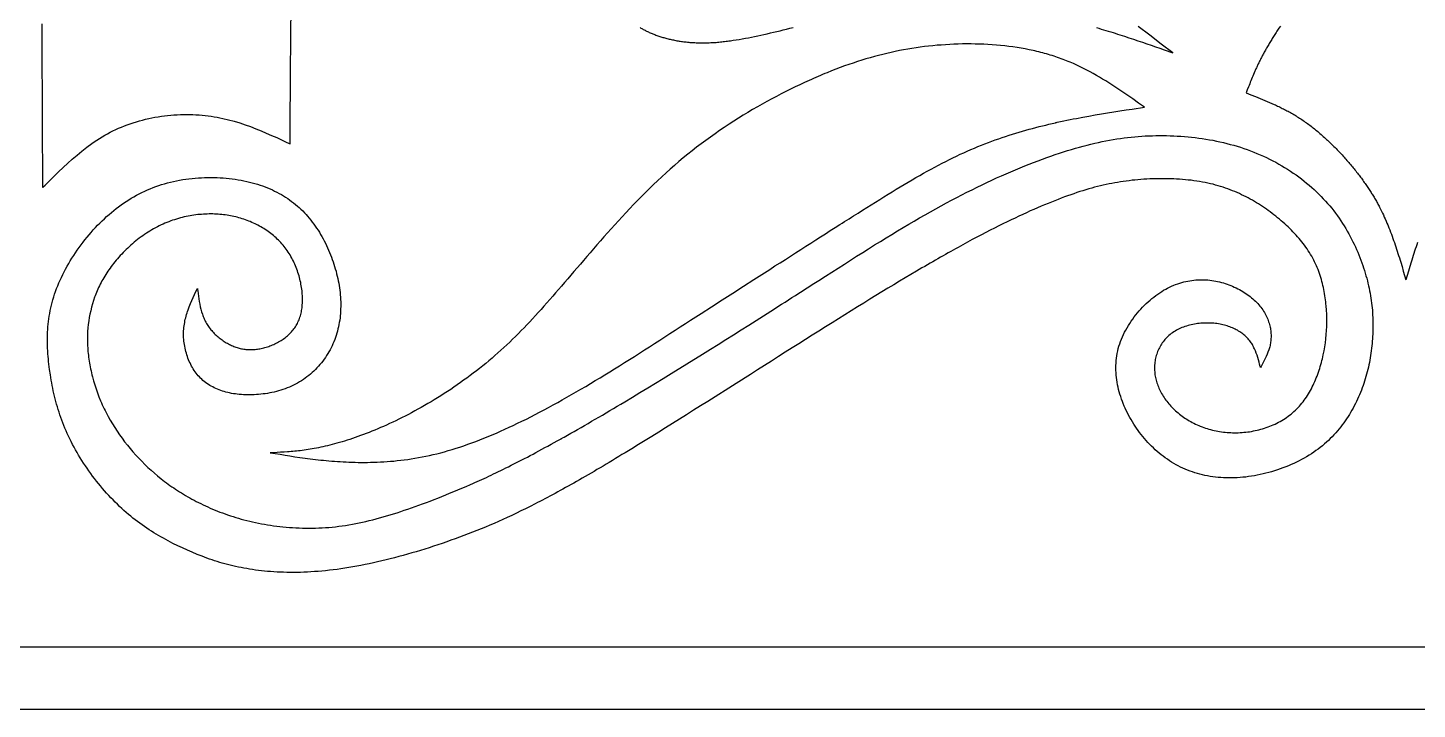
# Model space of a CAD drawing. Extents: x 0 to 279, y 0 to 212.
# Drawn here: x 25.21 to 47.06, y 107.88 to 118.59 of the extents above; entities that cross this region are included whole.
import ezdxf

# ---------------------------------------------------------------- set-up
doc = ezdxf.new("R2010")
doc.units = 0
doc.layers.add('LAYER_1', color=18, linetype='CONTINUOUS')

msp = doc.modelspace()

# ---------------------------------------------------------------- linework, layer by layer
at = {"layer": 'LAYER_1'}
for points in [[(25.435, 118.656), (25.436, 118.367), (25.437, 118.076), (25.439, 117.492), (25.441, 116.907), (25.444, 116.32), (25.444, 116.174), (25.445, 116.1), (25.445, 116.082), (25.445, 116.08), (25.445, 116.079), (25.445, 116.079), (25.446, 116.079), (25.447, 116.081), (25.451, 116.085), (25.486, 116.12), (25.627, 116.259), (25.697, 116.328), (25.769, 116.396), (25.841, 116.463), (25.914, 116.528), (25.988, 116.592), (26.064, 116.654), (26.141, 116.713), (26.219, 116.771), (26.259, 116.798), (26.299, 116.825), (26.34, 116.852), (26.381, 116.877), (26.423, 116.902), (26.466, 116.926), (26.509, 116.949), (26.552, 116.971), (26.596, 116.992), (26.641, 117.013), (26.687, 117.032), (26.733, 117.05), (26.779, 117.068), (26.826, 117.085), (26.873, 117.1), (26.921, 117.115), (26.969, 117.129), (27.018, 117.142), (27.066, 117.154), (27.115, 117.165), (27.165, 117.175), (27.214, 117.185), (27.264, 117.193), (27.314, 117.201), (27.364, 117.207), (27.413, 117.213), (27.463, 117.218), (27.513, 117.222), (27.563, 117.225), (27.613, 117.227), (27.663, 117.228), (27.712, 117.229), (27.761, 117.228), (27.81, 117.227), (27.859, 117.225), (27.908, 117.222), (27.956, 117.218), (28.004, 117.213), (28.051, 117.208), (28.098, 117.201), (28.144, 117.194), (28.19, 117.186), (28.236, 117.177), (28.281, 117.168), (28.371, 117.146), (28.459, 117.123), (28.546, 117.096), (28.632, 117.068), (28.716, 117.038), (28.8, 117.006), (28.883, 116.972), (28.965, 116.937), (29.047, 116.901), (29.128, 116.865), (29.29, 116.79), (29.331, 116.771), (29.336, 116.769), (29.337, 116.768), (29.338, 116.768), (29.338, 116.768), (29.338, 116.769), (29.338, 116.772), (29.338, 116.795), (29.339, 116.886), (29.34, 117.067), (29.345, 117.794), (29.351, 118.519), (29.354, 118.88)], [(34.843, 118.597), (34.855, 118.589), (34.868, 118.582), (34.88, 118.575), (34.893, 118.568), (34.906, 118.561), (34.92, 118.554), (34.933, 118.547), (34.946, 118.54), (34.96, 118.534), (34.974, 118.527), (34.988, 118.521), (35.002, 118.514), (35.016, 118.508), (35.031, 118.502), (35.045, 118.496), (35.06, 118.49), (35.075, 118.485), (35.09, 118.479), (35.105, 118.473), (35.121, 118.468), (35.136, 118.462), (35.152, 118.457), (35.167, 118.452), (35.183, 118.447), (35.199, 118.442), (35.216, 118.438), (35.232, 118.433), (35.248, 118.428), (35.265, 118.424), (35.282, 118.42), (35.299, 118.416), (35.316, 118.412), (35.333, 118.408), (35.35, 118.404), (35.368, 118.401), (35.385, 118.397), (35.403, 118.394), (35.421, 118.39), (35.439, 118.387), (35.457, 118.384), (35.475, 118.382), (35.494, 118.379), (35.512, 118.377), (35.531, 118.374), (35.55, 118.372), (35.569, 118.37), (35.588, 118.368), (35.607, 118.366), (35.626, 118.364), (35.646, 118.363), (35.665, 118.362), (35.685, 118.36), (35.705, 118.359), (35.725, 118.358), (35.745, 118.358), (35.765, 118.357), (35.785, 118.357), (35.806, 118.356), (35.826, 118.356), (35.847, 118.356), (35.868, 118.357), (35.889, 118.357), (35.91, 118.358), (35.931, 118.358), (35.953, 118.359), (35.974, 118.36), (35.996, 118.361), (36.017, 118.363), (36.039, 118.364), (36.061, 118.366), (36.083, 118.368), (36.105, 118.37), (36.127, 118.372), (36.15, 118.375), (36.172, 118.377), (36.195, 118.38), (36.218, 118.383), (36.24, 118.386), (36.263, 118.389), (36.309, 118.396), (36.356, 118.403), (36.403, 118.411), (36.45, 118.419), (36.498, 118.428), (36.546, 118.437), (36.594, 118.447), (36.643, 118.457), (36.692, 118.467), (36.741, 118.478), (36.791, 118.489), (36.841, 118.5), (36.891, 118.511), (36.942, 118.523), (36.992, 118.535), (37.043, 118.547), (37.094, 118.56), (37.146, 118.572), (37.197, 118.585), (37.249, 118.597)], [(42.019, 118.596), (42.057, 118.585), (42.095, 118.573), (42.132, 118.562), (42.169, 118.551), (42.206, 118.54), (42.243, 118.529), (42.28, 118.517), (42.316, 118.506), (42.352, 118.494), (42.388, 118.483), (42.46, 118.46), (42.531, 118.436), (42.602, 118.413), (42.672, 118.389), (42.741, 118.366), (42.81, 118.342), (42.879, 118.318), (42.948, 118.294), (43.016, 118.27), (43.084, 118.246), (43.22, 118.198), (43.039, 118.337), (42.857, 118.476), (42.675, 118.614)], [(44.912, 118.619), (44.89, 118.586), (44.879, 118.57), (44.868, 118.554), (44.858, 118.538), (44.847, 118.521), (44.836, 118.505), (44.826, 118.489), (44.816, 118.473), (44.805, 118.457), (44.795, 118.441), (44.785, 118.425), (44.775, 118.409), (44.766, 118.393), (44.756, 118.378), (44.747, 118.362), (44.737, 118.346), (44.728, 118.331), (44.719, 118.315), (44.71, 118.3), (44.701, 118.285), (44.693, 118.269), (44.684, 118.254), (44.676, 118.239), (44.667, 118.224), (44.659, 118.21), (44.651, 118.195), (44.643, 118.18), (44.636, 118.166), (44.628, 118.152), (44.621, 118.137), (44.613, 118.123), (44.606, 118.109), (44.599, 118.095), (44.592, 118.082), (44.585, 118.068), (44.579, 118.054), (44.572, 118.041), (44.565, 118.027), (44.559, 118.014), (44.553, 118), (44.547, 117.987), (44.54, 117.974), (44.534, 117.961), (44.528, 117.948), (44.523, 117.935), (44.517, 117.922), (44.511, 117.909), (44.5, 117.884), (44.489, 117.859), (44.479, 117.834), (44.468, 117.809), (44.458, 117.784), (44.448, 117.76), (44.439, 117.736), (44.429, 117.712), (44.42, 117.687), (44.41, 117.664), (44.392, 117.616), (44.374, 117.568), (44.447, 117.54), (44.521, 117.511), (44.558, 117.496), (44.594, 117.482), (44.631, 117.467), (44.668, 117.451), (44.705, 117.436), (44.741, 117.42), (44.778, 117.404), (44.815, 117.387), (44.833, 117.379), (44.851, 117.371), (44.869, 117.362), (44.888, 117.353), (44.906, 117.344), (44.924, 117.335), (44.942, 117.326), (44.961, 117.317), (44.979, 117.308), (44.997, 117.298), (45.015, 117.289), (45.033, 117.279), (45.052, 117.269), (45.07, 117.259), (45.088, 117.248), (45.106, 117.238), (45.124, 117.227), (45.142, 117.217), (45.16, 117.206), (45.178, 117.195), (45.196, 117.183), (45.214, 117.172), (45.232, 117.16), (45.25, 117.148), (45.268, 117.136), (45.286, 117.124), (45.304, 117.111), (45.322, 117.098), (45.34, 117.086), (45.358, 117.072), (45.376, 117.059), (45.394, 117.045), (45.411, 117.032), (45.429, 117.018), (45.447, 117.004), (45.464, 116.989), (45.482, 116.975), (45.5, 116.96), (45.517, 116.946), (45.534, 116.931), (45.552, 116.916), (45.569, 116.9), (45.586, 116.885), (45.604, 116.87), (45.621, 116.854), (45.638, 116.838), (45.655, 116.823), (45.672, 116.807), (45.688, 116.791), (45.705, 116.774), (45.722, 116.758), (45.738, 116.742), (45.755, 116.726), (45.771, 116.709), (45.787, 116.693), (45.803, 116.676), (45.819, 116.659), (45.835, 116.643), (45.851, 116.626), (45.866, 116.609), (45.882, 116.593), (45.897, 116.576), (45.913, 116.559), (45.928, 116.542), (45.943, 116.525), (45.958, 116.508), (45.972, 116.491), (45.987, 116.475), (46.001, 116.458), (46.015, 116.441), (46.03, 116.424), (46.044, 116.407), (46.057, 116.391), (46.071, 116.374), (46.084, 116.357), (46.098, 116.341), (46.111, 116.324), (46.124, 116.308), (46.136, 116.291), (46.149, 116.275), (46.161, 116.259), (46.174, 116.242), (46.186, 116.226), (46.198, 116.21), (46.209, 116.194), (46.221, 116.178), (46.232, 116.162), (46.243, 116.146), (46.255, 116.13), (46.265, 116.114), (46.276, 116.099), (46.287, 116.083), (46.297, 116.067), (46.308, 116.052), (46.318, 116.036), (46.328, 116.02), (46.338, 116.005), (46.347, 115.989), (46.357, 115.974), (46.366, 115.958), (46.376, 115.943), (46.385, 115.927), (46.394, 115.912), (46.403, 115.896), (46.412, 115.881), (46.421, 115.865), (46.429, 115.85), (46.438, 115.835), (46.446, 115.819), (46.454, 115.804), (46.463, 115.788), (46.471, 115.773), (46.487, 115.742), (46.502, 115.711), (46.517, 115.68), (46.532, 115.649), (46.546, 115.617), (46.56, 115.586), (46.574, 115.554), (46.588, 115.522), (46.595, 115.506), (46.598, 115.498), (46.598, 115.497), (46.598, 115.497), (46.599, 115.497), (46.599, 115.496), (46.6, 115.494), (46.606, 115.478), (46.619, 115.445), (46.632, 115.413), (46.645, 115.38), (46.657, 115.347), (46.669, 115.314), (46.681, 115.281), (46.693, 115.247), (46.705, 115.214), (46.716, 115.18), (46.728, 115.146), (46.739, 115.112), (46.75, 115.078), (46.761, 115.044), (46.772, 115.01), (46.783, 114.975), (46.793, 114.941), (46.804, 114.906), (46.825, 114.837), (46.845, 114.768), (46.887, 114.628)], [(47.068, 115.214), (47.057, 115.18), (47.046, 115.146), (47.034, 115.112), (47.023, 115.078), (47.012, 115.044), (47.001, 115.01), (46.991, 114.975), (46.98, 114.941), (46.969, 114.906), (46.948, 114.837), (46.928, 114.768), (46.887, 114.628)], [(47.575, 108.85), (46.841, 108.85), (46.109, 108.85), (45.38, 108.85), (44.654, 108.85), (43.931, 108.85), (43.212, 108.85), (42.495, 108.85), (41.782, 108.85), (41.072, 108.85), (40.365, 108.85), (39.663, 108.85), (38.963, 108.85), (38.268, 108.85), (37.577, 108.85), (36.889, 108.85), (36.206, 108.85), (35.526, 108.85), (34.851, 108.85), (34.181, 108.85), (33.514, 108.85), (32.852, 108.85), (32.195, 108.85), (31.543, 108.85), (30.895, 108.85), (30.253, 108.85), (29.615, 108.85), (28.982, 108.85), (28.355, 108.85), (27.733, 108.85), (27.116, 108.85), (26.504, 108.85), (25.899, 108.85), (25.299, 108.85), (24.704, 108.85)], [(24.704, 107.877), (25.299, 107.877), (25.899, 107.877), (26.504, 107.877), (27.116, 107.877), (27.733, 107.877), (28.355, 107.877), (28.982, 107.877), (29.615, 107.877), (30.253, 107.877), (30.895, 107.877), (31.543, 107.877), (32.195, 107.877), (32.852, 107.877), (33.514, 107.877), (34.181, 107.877), (34.851, 107.877), (35.526, 107.877), (36.206, 107.877), (36.889, 107.877), (37.577, 107.877), (38.268, 107.877), (38.963, 107.877), (39.663, 107.877), (40.365, 107.877), (41.072, 107.877), (41.782, 107.877), (42.495, 107.877), (43.212, 107.877), (43.931, 107.877), (44.654, 107.877), (45.38, 107.877), (46.109, 107.877), (46.841, 107.877), (47.575, 107.877)]]:
    msp.add_lwpolyline(points, dxfattribs=at)
for points in [[(42.775, 117.344), (42.683, 117.41), (42.59, 117.475), (42.498, 117.54), (42.451, 117.572), (42.404, 117.603), (42.357, 117.635), (42.31, 117.666), (42.262, 117.697), (42.214, 117.728), (42.166, 117.758), (42.117, 117.787), (42.068, 117.817), (42.019, 117.845), (41.969, 117.873), (41.918, 117.901), (41.867, 117.928), (41.816, 117.954), (41.764, 117.98), (41.711, 118.005), (41.658, 118.029), (41.604, 118.052), (41.576, 118.063), (41.549, 118.074), (41.521, 118.085), (41.494, 118.096), (41.466, 118.106), (41.437, 118.117), (41.409, 118.127), (41.38, 118.137), (41.352, 118.146), (41.323, 118.155), (41.293, 118.164), (41.264, 118.173), (41.234, 118.182), (41.205, 118.19), (41.175, 118.198), (41.145, 118.206), (41.114, 118.214), (41.084, 118.221), (41.053, 118.228), (41.022, 118.235), (40.991, 118.242), (40.96, 118.248), (40.898, 118.26), (40.834, 118.272), (40.771, 118.282), (40.706, 118.292), (40.642, 118.3), (40.577, 118.308), (40.511, 118.315), (40.446, 118.321), (40.38, 118.326), (40.313, 118.33), (40.247, 118.333), (40.18, 118.336), (40.114, 118.337), (40.047, 118.338), (39.98, 118.338), (39.913, 118.338), (39.846, 118.336), (39.779, 118.334), (39.712, 118.331), (39.645, 118.327), (39.579, 118.322), (39.512, 118.317), (39.446, 118.311), (39.38, 118.304), (39.314, 118.296), (39.249, 118.288), (39.183, 118.278), (39.118, 118.268), (39.052, 118.257), (38.987, 118.246), (38.922, 118.233), (38.856, 118.22), (38.791, 118.206), (38.725, 118.191), (38.66, 118.175), (38.594, 118.158), (38.528, 118.14), (38.462, 118.122), (38.395, 118.102), (38.329, 118.082), (38.262, 118.061), (38.194, 118.039), (38.127, 118.016), (38.059, 117.992), (37.991, 117.967), (37.922, 117.941), (37.853, 117.914), (37.783, 117.886), (37.748, 117.872), (37.713, 117.857), (37.678, 117.842), (37.643, 117.827), (37.607, 117.812), (37.571, 117.797), (37.536, 117.781), (37.5, 117.765), (37.427, 117.732), (37.355, 117.698), (37.282, 117.663), (37.208, 117.628), (37.135, 117.591), (37.06, 117.553), (36.986, 117.514), (36.912, 117.475), (36.837, 117.434), (36.763, 117.393), (36.688, 117.35), (36.613, 117.307), (36.539, 117.262), (36.464, 117.217), (36.39, 117.171), (36.315, 117.124), (36.241, 117.076), (36.167, 117.027), (36.094, 116.977), (36.021, 116.926), (35.948, 116.874), (35.876, 116.822), (35.804, 116.768), (35.732, 116.714), (35.662, 116.659), (35.592, 116.603), (35.522, 116.546), (35.453, 116.488), (35.385, 116.429), (35.318, 116.37), (35.251, 116.31), (35.185, 116.249), (35.119, 116.188), (35.055, 116.126), (34.991, 116.064), (34.927, 116.002), (34.865, 115.939), (34.803, 115.876), (34.741, 115.812), (34.681, 115.749), (34.621, 115.685), (34.561, 115.621), (34.503, 115.558), (34.445, 115.494), (34.388, 115.431), (34.331, 115.367), (34.275, 115.304), (34.22, 115.242), (34.165, 115.179), (34.112, 115.117), (34.058, 115.056), (34.006, 114.995), (33.954, 114.935), (33.903, 114.875), (33.852, 114.816), (33.802, 114.758), (33.753, 114.7), (33.704, 114.643), (33.656, 114.588), (33.609, 114.532), (33.561, 114.478), (33.515, 114.424), (33.468, 114.371), (33.422, 114.318), (33.377, 114.267), (33.331, 114.216), (33.286, 114.165), (33.241, 114.115), (33.196, 114.066), (33.152, 114.018), (33.107, 113.97), (33.062, 113.922), (33.018, 113.876), (32.973, 113.83), (32.928, 113.784), (32.883, 113.739), (32.838, 113.694), (32.793, 113.65), (32.747, 113.607), (32.701, 113.564), (32.655, 113.521), (32.608, 113.479), (32.561, 113.438), (32.514, 113.397), (32.466, 113.356), (32.417, 113.316), (32.369, 113.276), (32.319, 113.237), (32.27, 113.199), (32.22, 113.16), (32.17, 113.123), (32.119, 113.085), (32.068, 113.049), (32.018, 113.013), (31.966, 112.977), (31.915, 112.942), (31.864, 112.907), (31.812, 112.873), (31.761, 112.84), (31.709, 112.807), (31.658, 112.775), (31.606, 112.744), (31.555, 112.713), (31.503, 112.682), (31.452, 112.652), (31.401, 112.623), (31.35, 112.595), (31.299, 112.567), (31.249, 112.54), (31.199, 112.513), (31.149, 112.487), (31.099, 112.462), (31.05, 112.438), (31.001, 112.414), (30.953, 112.391), (30.904, 112.368), (30.857, 112.346), (30.81, 112.325), (30.763, 112.305), (30.716, 112.285), (30.67, 112.266), (30.625, 112.247), (30.58, 112.229), (30.535, 112.212), (30.491, 112.195), (30.447, 112.179), (30.404, 112.163), (30.361, 112.148), (30.319, 112.134), (30.277, 112.12), (30.236, 112.106), (30.195, 112.094), (30.155, 112.082), (30.115, 112.07), (30.076, 112.059), (30.038, 112.048), (30, 112.038), (29.963, 112.029), (29.926, 112.02), (29.89, 112.011), (29.855, 112.003), (29.82, 111.996), (29.785, 111.988), (29.752, 111.982), (29.718, 111.976), (29.686, 111.97), (29.654, 111.964), (29.622, 111.959), (29.591, 111.955), (29.56, 111.95), (29.529, 111.946), (29.499, 111.942), (29.47, 111.939), (29.44, 111.936), (29.411, 111.933), (29.382, 111.93), (29.354, 111.928), (29.326, 111.926), (29.298, 111.924), (29.243, 111.92), (29.188, 111.917), (29.134, 111.915), (29.027, 111.91), (29.181, 111.885), (29.259, 111.872), (29.337, 111.86), (29.415, 111.848), (29.494, 111.836), (29.574, 111.825), (29.615, 111.82), (29.656, 111.814), (29.697, 111.809), (29.738, 111.805), (29.78, 111.8), (29.822, 111.795), (29.864, 111.791), (29.907, 111.787), (29.95, 111.783), (29.994, 111.78), (30.038, 111.776), (30.082, 111.773), (30.127, 111.77), (30.173, 111.768), (30.219, 111.765), (30.265, 111.763), (30.312, 111.762), (30.36, 111.76), (30.408, 111.759), (30.456, 111.759), (30.505, 111.759), (30.555, 111.759), (30.605, 111.76), (30.656, 111.761), (30.707, 111.763), (30.758, 111.765), (30.811, 111.768), (30.863, 111.772), (30.916, 111.776), (30.97, 111.78), (31.024, 111.786), (31.078, 111.792), (31.133, 111.799), (31.188, 111.806), (31.244, 111.814), (31.3, 111.823), (31.357, 111.833), (31.414, 111.844), (31.472, 111.855), (31.53, 111.868), (31.588, 111.881), (31.647, 111.895), (31.707, 111.91), (31.766, 111.926), (31.827, 111.943), (31.887, 111.961), (31.948, 111.98), (32.01, 112), (32.072, 112.021), (32.134, 112.043), (32.197, 112.065), (32.26, 112.089), (32.324, 112.113), (32.388, 112.139), (32.453, 112.165), (32.518, 112.192), (32.583, 112.22), (32.649, 112.249), (32.715, 112.279), (32.782, 112.31), (32.849, 112.341), (32.917, 112.373), (32.985, 112.406), (33.054, 112.44), (33.123, 112.475), (33.192, 112.511), (33.262, 112.547), (33.333, 112.585), (33.403, 112.623), (33.475, 112.661), (33.547, 112.701), (33.619, 112.741), (33.692, 112.783), (33.765, 112.825), (33.838, 112.867), (33.912, 112.91), (33.987, 112.954), (34.062, 112.999), (34.137, 113.044), (34.213, 113.09), (34.289, 113.137), (34.365, 113.184), (34.442, 113.231), (34.52, 113.279), (34.597, 113.328), (34.675, 113.377), (34.754, 113.426), (34.832, 113.476), (34.912, 113.527), (34.991, 113.577), (35.071, 113.628), (35.151, 113.68), (35.231, 113.731), (35.312, 113.783), (35.393, 113.836), (35.474, 113.888), (35.556, 113.941), (35.638, 113.994), (35.72, 114.047), (35.802, 114.1), (35.968, 114.207), (36.134, 114.314), (36.301, 114.421), (36.467, 114.528), (36.634, 114.635), (36.799, 114.741), (36.881, 114.794), (36.964, 114.847), (37.045, 114.899), (37.127, 114.951), (37.208, 115.003), (37.288, 115.055), (37.368, 115.106), (37.447, 115.156), (37.526, 115.207), (37.604, 115.256), (37.682, 115.306), (37.758, 115.355), (37.834, 115.403), (37.91, 115.451), (37.984, 115.498), (38.021, 115.521), (38.057, 115.545), (38.094, 115.568), (38.13, 115.59), (38.166, 115.613), (38.201, 115.636), (38.237, 115.658), (38.272, 115.68), (38.342, 115.725), (38.41, 115.768), (38.479, 115.811), (38.546, 115.853), (38.612, 115.894), (38.678, 115.935), (38.743, 115.975), (38.807, 116.014), (38.871, 116.053), (38.934, 116.091), (38.996, 116.128), (39.058, 116.165), (39.119, 116.201), (39.18, 116.236), (39.24, 116.271), (39.3, 116.304), (39.359, 116.338), (39.418, 116.37), (39.477, 116.402), (39.535, 116.433), (39.592, 116.463), (39.65, 116.492), (39.707, 116.521), (39.763, 116.549), (39.82, 116.576), (39.876, 116.603), (39.933, 116.628), (39.988, 116.653), (40.044, 116.678), (40.1, 116.701), (40.155, 116.724), (40.21, 116.747), (40.265, 116.768), (40.32, 116.789), (40.375, 116.809), (40.429, 116.829), (40.483, 116.848), (40.537, 116.867), (40.591, 116.885), (40.645, 116.902), (40.698, 116.919), (40.751, 116.936), (40.804, 116.952), (40.857, 116.967), (40.91, 116.982), (40.962, 116.997), (41.014, 117.011), (41.066, 117.025), (41.118, 117.038), (41.17, 117.051), (41.221, 117.064), (41.273, 117.076), (41.324, 117.088), (41.375, 117.099), (41.378, 117.1), (41.379, 117.101), (41.38, 117.101), (41.381, 117.101), (41.384, 117.101), (41.39, 117.103), (41.403, 117.106), (41.453, 117.117), (41.504, 117.128), (41.554, 117.138), (41.604, 117.149), (41.654, 117.159), (41.704, 117.168), (41.803, 117.187), (41.902, 117.205), (42, 117.223), (42.098, 117.239), (42.195, 117.255), (42.292, 117.271), (42.389, 117.286), (42.486, 117.301), (42.582, 117.315)], [(36.784, 114.064), (36.841, 114.101), (36.898, 114.137), (36.955, 114.173), (37.011, 114.209), (37.066, 114.245), (37.122, 114.28), (37.176, 114.315), (37.231, 114.35), (37.285, 114.385), (37.339, 114.419), (37.392, 114.453), (37.445, 114.487), (37.498, 114.521), (37.55, 114.555), (37.654, 114.621), (37.756, 114.687), (37.857, 114.751), (37.956, 114.815), (38.055, 114.878), (38.152, 114.939), (38.248, 115), (38.343, 115.06), (38.437, 115.119), (38.53, 115.177), (38.621, 115.234), (38.712, 115.29), (38.802, 115.344), (38.891, 115.398), (38.979, 115.451), (39.067, 115.503), (39.153, 115.554), (39.239, 115.604), (39.324, 115.653), (39.409, 115.701), (39.493, 115.748), (39.576, 115.794), (39.659, 115.838), (39.741, 115.882), (39.822, 115.925), (39.903, 115.967), (39.983, 116.007), (40.063, 116.047), (40.142, 116.086), (40.22, 116.124), (40.297, 116.16), (40.374, 116.196), (40.45, 116.231), (40.525, 116.265), (40.6, 116.298), (40.673, 116.33), (40.747, 116.361), (40.819, 116.391), (40.891, 116.42), (40.961, 116.448), (41.032, 116.475), (41.101, 116.502), (41.169, 116.527), (41.237, 116.552), (41.304, 116.575), (41.37, 116.598), (41.436, 116.62), (41.5, 116.641), (41.564, 116.661), (41.627, 116.68), (41.69, 116.698), (41.751, 116.716), (41.812, 116.732), (41.873, 116.748), (41.933, 116.763), (41.992, 116.777), (42.051, 116.79), (42.11, 116.803), (42.168, 116.814), (42.225, 116.825), (42.283, 116.835), (42.34, 116.844), (42.396, 116.853), (42.453, 116.861), (42.509, 116.868), (42.565, 116.874), (42.621, 116.879), (42.677, 116.884), (42.732, 116.888), (42.788, 116.892), (42.844, 116.894), (42.899, 116.896), (42.955, 116.897), (43.011, 116.898), (43.067, 116.898), (43.123, 116.897), (43.179, 116.896), (43.235, 116.894), (43.291, 116.891), (43.347, 116.887), (43.404, 116.883), (43.46, 116.878), (43.516, 116.872), (43.572, 116.866), (43.628, 116.859), (43.684, 116.851), (43.74, 116.842), (43.795, 116.833), (43.851, 116.823), (43.906, 116.812), (43.961, 116.8), (44.015, 116.788), (44.07, 116.774), (44.124, 116.76), (44.178, 116.745), (44.231, 116.73), (44.284, 116.713), (44.337, 116.696), (44.389, 116.678), (44.441, 116.659), (44.493, 116.639), (44.544, 116.618), (44.594, 116.596), (44.644, 116.574), (44.694, 116.551), (44.743, 116.527), (44.791, 116.502), (44.839, 116.477), (44.887, 116.45), (44.933, 116.423), (44.979, 116.396), (45.025, 116.367), (45.07, 116.338), (45.114, 116.308), (45.158, 116.278), (45.2, 116.247), (45.243, 116.215), (45.284, 116.183), (45.325, 116.15), (45.365, 116.117), (45.404, 116.083), (45.442, 116.048), (45.48, 116.013), (45.516, 115.978), (45.552, 115.942), (45.587, 115.905), (45.622, 115.868), (45.655, 115.83), (45.687, 115.792), (45.719, 115.754), (45.75, 115.715), (45.779, 115.676), (45.808, 115.637), (45.836, 115.597), (45.864, 115.557), (45.89, 115.517), (45.916, 115.476), (45.94, 115.435), (45.964, 115.394), (45.988, 115.353), (46.01, 115.312), (46.032, 115.271), (46.053, 115.229), (46.073, 115.188), (46.092, 115.146), (46.111, 115.105), (46.129, 115.063), (46.146, 115.022), (46.162, 114.98), (46.178, 114.939), (46.193, 114.898), (46.207, 114.857), (46.221, 114.816), (46.234, 114.775), (46.246, 114.735), (46.258, 114.694), (46.269, 114.654), (46.28, 114.614), (46.289, 114.575), (46.299, 114.535), (46.307, 114.496), (46.315, 114.457), (46.322, 114.418), (46.329, 114.38), (46.335, 114.341), (46.341, 114.303), (46.346, 114.264), (46.351, 114.226), (46.355, 114.188), (46.358, 114.15), (46.361, 114.112), (46.363, 114.075), (46.365, 114.037), (46.366, 114), (46.367, 113.962), (46.368, 113.925), (46.368, 113.887), (46.367, 113.85), (46.366, 113.813), (46.364, 113.775), (46.363, 113.738), (46.36, 113.701), (46.357, 113.664), (46.354, 113.627), (46.35, 113.589), (46.346, 113.552), (46.342, 113.515), (46.336, 113.478), (46.331, 113.441), (46.325, 113.404), (46.318, 113.367), (46.311, 113.33), (46.304, 113.293), (46.296, 113.256), (46.287, 113.219), (46.278, 113.183), (46.268, 113.146), (46.258, 113.11), (46.247, 113.073), (46.236, 113.037), (46.224, 113.001), (46.212, 112.965), (46.199, 112.929), (46.185, 112.893), (46.171, 112.858), (46.157, 112.822), (46.141, 112.787), (46.125, 112.752), (46.109, 112.717), (46.092, 112.682), (46.074, 112.647), (46.056, 112.613), (46.037, 112.579), (46.017, 112.545), (45.997, 112.511), (45.976, 112.478), (45.954, 112.444), (45.931, 112.412), (45.908, 112.379), (45.884, 112.347), (45.86, 112.315), (45.835, 112.284), (45.809, 112.253), (45.782, 112.222), (45.754, 112.192), (45.726, 112.162), (45.697, 112.133), (45.667, 112.104), (45.637, 112.076), (45.605, 112.048), (45.573, 112.021), (45.54, 111.995), (45.506, 111.968), (45.471, 111.943), (45.436, 111.918), (45.399, 111.894), (45.362, 111.87), (45.324, 111.847), (45.285, 111.825), (45.245, 111.803), (45.205, 111.782), (45.164, 111.762), (45.123, 111.742), (45.081, 111.723), (45.038, 111.705), (44.995, 111.688), (44.952, 111.671), (44.908, 111.655), (44.864, 111.64), (44.819, 111.626), (44.774, 111.612), (44.73, 111.6), (44.684, 111.588), (44.639, 111.577), (44.594, 111.566), (44.549, 111.557), (44.503, 111.549), (44.458, 111.541), (44.413, 111.534), (44.368, 111.528), (44.323, 111.524), (44.278, 111.52), (44.234, 111.517), (44.19, 111.515), (44.146, 111.514), (44.103, 111.513), (44.059, 111.514), (44.017, 111.516), (43.974, 111.519), (43.932, 111.522), (43.89, 111.527), (43.848, 111.532), (43.807, 111.539), (43.766, 111.546), (43.726, 111.554), (43.686, 111.563), (43.646, 111.573), (43.607, 111.584), (43.568, 111.596), (43.529, 111.608), (43.491, 111.622), (43.453, 111.637), (43.416, 111.652), (43.379, 111.668), (43.343, 111.685), (43.307, 111.703), (43.272, 111.722), (43.237, 111.742), (43.202, 111.763), (43.168, 111.784), (43.135, 111.807), (43.102, 111.83), (43.069, 111.854), (43.037, 111.879), (43.006, 111.904), (42.975, 111.93), (42.945, 111.957), (42.915, 111.985), (42.886, 112.013), (42.857, 112.042), (42.829, 112.072), (42.802, 112.102), (42.775, 112.133), (42.749, 112.164), (42.724, 112.196), (42.699, 112.228), (42.675, 112.261), (42.651, 112.294), (42.629, 112.328), (42.606, 112.362), (42.585, 112.396), (42.565, 112.431), (42.545, 112.466), (42.525, 112.501), (42.507, 112.537), (42.489, 112.573), (42.473, 112.609), (42.457, 112.645), (42.441, 112.682), (42.427, 112.718), (42.414, 112.755), (42.401, 112.793), (42.389, 112.83), (42.378, 112.867), (42.368, 112.905), (42.359, 112.942), (42.351, 112.98), (42.344, 113.018), (42.339, 113.056), (42.334, 113.093), (42.33, 113.131), (42.327, 113.169), (42.325, 113.207), (42.325, 113.245), (42.325, 113.283), (42.327, 113.321), (42.33, 113.359), (42.334, 113.397), (42.339, 113.435), (42.346, 113.472), (42.354, 113.51), (42.363, 113.547), (42.373, 113.585), (42.385, 113.622), (42.398, 113.659), (42.412, 113.696), (42.428, 113.732), (42.444, 113.769), (42.462, 113.805), (42.481, 113.84), (42.501, 113.876), (42.522, 113.911), (42.543, 113.945), (42.566, 113.979), (42.59, 114.012), (42.614, 114.045), (42.639, 114.078), (42.665, 114.109), (42.691, 114.14), (42.718, 114.17), (42.746, 114.2), (42.774, 114.229), (42.803, 114.256), (42.832, 114.283), (42.862, 114.31), (42.892, 114.335), (42.922, 114.359), (42.952, 114.382), (42.983, 114.405), (43.014, 114.426), (43.045, 114.446), (43.076, 114.465), (43.108, 114.483), (43.139, 114.499), (43.17, 114.515), (43.202, 114.53), (43.234, 114.543), (43.265, 114.556), (43.297, 114.567), (43.329, 114.578), (43.361, 114.587), (43.392, 114.596), (43.424, 114.604), (43.456, 114.61), (43.488, 114.616), (43.52, 114.621), (43.551, 114.624), (43.583, 114.627), (43.615, 114.629), (43.646, 114.631), (43.677, 114.631), (43.709, 114.63), (43.74, 114.629), (43.771, 114.627), (43.802, 114.623), (43.833, 114.62), (43.864, 114.615), (43.895, 114.609), (43.925, 114.603), (43.955, 114.596), (43.985, 114.588), (44.015, 114.58), (44.045, 114.571), (44.074, 114.561), (44.103, 114.55), (44.131, 114.539), (44.159, 114.528), (44.187, 114.515), (44.214, 114.503), (44.241, 114.489), (44.268, 114.475), (44.294, 114.461), (44.319, 114.446), (44.344, 114.43), (44.368, 114.415), (44.392, 114.398), (44.415, 114.382), (44.437, 114.365), (44.459, 114.347), (44.48, 114.329), (44.501, 114.311), (44.52, 114.293), (44.539, 114.274), (44.557, 114.255), (44.574, 114.236), (44.591, 114.216), (44.606, 114.197), (44.621, 114.177), (44.635, 114.157), (44.648, 114.136), (44.661, 114.116), (44.673, 114.095), (44.684, 114.075), (44.694, 114.054), (44.703, 114.033), (44.712, 114.012), (44.72, 113.991), (44.727, 113.971), (44.734, 113.95), (44.74, 113.929), (44.746, 113.908), (44.75, 113.887), (44.754, 113.867), (44.758, 113.846), (44.76, 113.826), (44.763, 113.805), (44.764, 113.785), (44.765, 113.765), (44.765, 113.746), (44.765, 113.726), (44.764, 113.707), (44.763, 113.688), (44.761, 113.669), (44.759, 113.65), (44.756, 113.632), (44.753, 113.614), (44.749, 113.596), (44.744, 113.578), (44.74, 113.56), (44.729, 113.526), (44.717, 113.492), (44.704, 113.458), (44.69, 113.425), (44.674, 113.393), (44.658, 113.36), (44.642, 113.328), (44.608, 113.265), (44.599, 113.249), (44.599, 113.249), (44.599, 113.248), (44.599, 113.248), (44.598, 113.25), (44.598, 113.252), (44.597, 113.256), (44.594, 113.265), (44.585, 113.301), (44.576, 113.337), (44.566, 113.373), (44.556, 113.409), (44.545, 113.444), (44.532, 113.478), (44.519, 113.512), (44.505, 113.546), (44.497, 113.562), (44.488, 113.578), (44.48, 113.594), (44.471, 113.61), (44.461, 113.626), (44.451, 113.641), (44.441, 113.656), (44.43, 113.671), (44.418, 113.685), (44.406, 113.7), (44.393, 113.713), (44.38, 113.727), (44.366, 113.74), (44.352, 113.753), (44.337, 113.766), (44.321, 113.779), (44.305, 113.791), (44.289, 113.802), (44.272, 113.813), (44.254, 113.824), (44.236, 113.835), (44.218, 113.845), (44.199, 113.855), (44.179, 113.864), (44.16, 113.873), (44.139, 113.881), (44.119, 113.889), (44.098, 113.897), (44.076, 113.904), (44.054, 113.911), (44.032, 113.917), (44.009, 113.923), (43.986, 113.928), (43.963, 113.932), (43.939, 113.936), (43.915, 113.94), (43.891, 113.943), (43.866, 113.946), (43.842, 113.948), (43.816, 113.949), (43.791, 113.95), (43.766, 113.95), (43.74, 113.95), (43.714, 113.949), (43.689, 113.948), (43.663, 113.946), (43.637, 113.943), (43.611, 113.94), (43.586, 113.937), (43.56, 113.932), (43.535, 113.928), (43.51, 113.922), (43.485, 113.916), (43.46, 113.91), (43.435, 113.903), (43.411, 113.895), (43.388, 113.887), (43.364, 113.878), (43.341, 113.868), (43.319, 113.858), (43.297, 113.847), (43.276, 113.836), (43.255, 113.824), (43.235, 113.812), (43.215, 113.798), (43.196, 113.785), (43.178, 113.77), (43.16, 113.755), (43.144, 113.74), (43.127, 113.724), (43.112, 113.708), (43.096, 113.691), (43.082, 113.674), (43.068, 113.656), (43.055, 113.638), (43.043, 113.619), (43.031, 113.6), (43.02, 113.581), (43.01, 113.562), (43, 113.542), (42.991, 113.522), (42.982, 113.502), (42.974, 113.481), (42.967, 113.46), (42.961, 113.439), (42.955, 113.418), (42.95, 113.397), (42.945, 113.376), (42.941, 113.354), (42.938, 113.333), (42.936, 113.311), (42.934, 113.289), (42.933, 113.268), (42.932, 113.246), (42.932, 113.224), (42.933, 113.202), (42.935, 113.181), (42.937, 113.159), (42.94, 113.137), (42.943, 113.116), (42.947, 113.094), (42.952, 113.072), (42.957, 113.051), (42.963, 113.029), (42.97, 113.008), (42.977, 112.986), (42.985, 112.965), (42.993, 112.944), (43.002, 112.923), (43.012, 112.902), (43.022, 112.881), (43.033, 112.86), (43.044, 112.84), (43.056, 112.819), (43.069, 112.799), (43.082, 112.779), (43.095, 112.759), (43.11, 112.739), (43.125, 112.72), (43.14, 112.7), (43.156, 112.681), (43.173, 112.662), (43.19, 112.643), (43.207, 112.625), (43.225, 112.606), (43.244, 112.588), (43.263, 112.571), (43.283, 112.553), (43.303, 112.536), (43.323, 112.519), (43.344, 112.503), (43.366, 112.487), (43.387, 112.471), (43.41, 112.456), (43.432, 112.441), (43.456, 112.427), (43.479, 112.413), (43.503, 112.399), (43.527, 112.386), (43.552, 112.373), (43.577, 112.361), (43.602, 112.349), (43.627, 112.338), (43.653, 112.327), (43.68, 112.316), (43.706, 112.307), (43.733, 112.297), (43.76, 112.289), (43.788, 112.281), (43.815, 112.273), (43.843, 112.266), (43.871, 112.259), (43.9, 112.253), (43.928, 112.248), (43.957, 112.243), (43.986, 112.239), (44.015, 112.235), (44.044, 112.232), (44.073, 112.229), (44.102, 112.227), (44.132, 112.226), (44.161, 112.225), (44.191, 112.224), (44.22, 112.224), (44.25, 112.225), (44.28, 112.226), (44.31, 112.228), (44.339, 112.231), (44.369, 112.234), (44.399, 112.237), (44.428, 112.241), (44.458, 112.246), (44.487, 112.252), (44.517, 112.258), (44.546, 112.264), (44.575, 112.271), (44.604, 112.279), (44.633, 112.287), (44.661, 112.296), (44.69, 112.306), (44.718, 112.316), (44.746, 112.326), (44.774, 112.338), (44.801, 112.35), (44.828, 112.362), (44.855, 112.375), (44.882, 112.389), (44.908, 112.403), (44.934, 112.418), (44.959, 112.433), (44.985, 112.449), (45.009, 112.466), (45.034, 112.483), (45.057, 112.501), (45.081, 112.519), (45.104, 112.538), (45.126, 112.558), (45.148, 112.578), (45.169, 112.599), (45.19, 112.62), (45.21, 112.642), (45.23, 112.665), (45.249, 112.688), (45.268, 112.711), (45.286, 112.736), (45.303, 112.76), (45.321, 112.785), (45.337, 112.811), (45.353, 112.837), (45.369, 112.863), (45.384, 112.89), (45.399, 112.917), (45.413, 112.944), (45.427, 112.972), (45.44, 113), (45.453, 113.029), (45.465, 113.058), (45.477, 113.087), (45.489, 113.116), (45.5, 113.146), (45.51, 113.176), (45.52, 113.206), (45.53, 113.236), (45.539, 113.266), (45.548, 113.297), (45.557, 113.327), (45.565, 113.358), (45.573, 113.389), (45.587, 113.451), (45.599, 113.514), (45.61, 113.577), (45.62, 113.64), (45.627, 113.703), (45.634, 113.767), (45.638, 113.831), (45.641, 113.896), (45.643, 113.96), (45.642, 114.025), (45.641, 114.089), (45.637, 114.154), (45.632, 114.219), (45.629, 114.251), (45.626, 114.283), (45.622, 114.316), (45.618, 114.348), (45.613, 114.38), (45.608, 114.412), (45.602, 114.444), (45.596, 114.476), (45.589, 114.508), (45.582, 114.54), (45.574, 114.572), (45.566, 114.603), (45.557, 114.635), (45.547, 114.666), (45.537, 114.697), (45.527, 114.729), (45.516, 114.759), (45.504, 114.79), (45.492, 114.821), (45.479, 114.851), (45.465, 114.881), (45.451, 114.911), (45.436, 114.941), (45.42, 114.971), (45.404, 115), (45.387, 115.029), (45.369, 115.058), (45.351, 115.087), (45.332, 115.115), (45.313, 115.144), (45.292, 115.172), (45.272, 115.199), (45.25, 115.227), (45.228, 115.254), (45.206, 115.281), (45.182, 115.307), (45.159, 115.334), (45.135, 115.36), (45.11, 115.386), (45.085, 115.411), (45.059, 115.437), (45.033, 115.462), (45.007, 115.486), (44.98, 115.511), (44.952, 115.535), (44.925, 115.559), (44.897, 115.583), (44.868, 115.606), (44.84, 115.629), (44.81, 115.652), (44.781, 115.674), (44.751, 115.696), (44.722, 115.718), (44.691, 115.739), (44.661, 115.76), (44.63, 115.781), (44.599, 115.802), (44.567, 115.822), (44.536, 115.842), (44.504, 115.861), (44.471, 115.88), (44.438, 115.898), (44.405, 115.917), (44.372, 115.934), (44.338, 115.952), (44.303, 115.968), (44.268, 115.985), (44.233, 116.001), (44.197, 116.016), (44.161, 116.031), (44.124, 116.045), (44.087, 116.059), (44.049, 116.073), (44.011, 116.085), (43.972, 116.098), (43.933, 116.109), (43.893, 116.12), (43.853, 116.131), (43.811, 116.141), (43.77, 116.15), (43.728, 116.159), (43.685, 116.167), (43.641, 116.175), (43.598, 116.181), (43.553, 116.188), (43.509, 116.194), (43.464, 116.199), (43.418, 116.203), (43.373, 116.207), (43.327, 116.211), (43.28, 116.214), (43.234, 116.216), (43.187, 116.218), (43.141, 116.219), (43.094, 116.22), (43.047, 116.22), (43, 116.22), (42.953, 116.219), (42.905, 116.217), (42.858, 116.215), (42.811, 116.213), (42.765, 116.21), (42.718, 116.207), (42.671, 116.203), (42.625, 116.198), (42.579, 116.194), (42.533, 116.188), (42.487, 116.182), (42.442, 116.176), (42.397, 116.169), (42.352, 116.162), (42.307, 116.154), (42.262, 116.146), (42.217, 116.137), (42.172, 116.127), (42.127, 116.117), (42.082, 116.107), (42.036, 116.095), (41.991, 116.084), (41.945, 116.071), (41.899, 116.058), (41.853, 116.045), (41.806, 116.031), (41.759, 116.016), (41.712, 116), (41.664, 115.984), (41.615, 115.968), (41.566, 115.95), (41.516, 115.932), (41.466, 115.913), (41.415, 115.894), (41.364, 115.874), (41.311, 115.853), (41.258, 115.831), (41.204, 115.809), (41.149, 115.786), (41.093, 115.762), (41.036, 115.737), (40.979, 115.712), (40.92, 115.685), (40.861, 115.658), (40.801, 115.63), (40.739, 115.601), (40.677, 115.572), (40.614, 115.541), (40.549, 115.509), (40.484, 115.477), (40.417, 115.443), (40.349, 115.409), (40.281, 115.374), (40.211, 115.337), (40.14, 115.3), (40.067, 115.261), (39.994, 115.222), (39.919, 115.181), (39.843, 115.139), (39.805, 115.118), (39.766, 115.097), (39.727, 115.075), (39.688, 115.053), (39.648, 115.03), (39.608, 115.008), (39.568, 114.985), (39.527, 114.961), (39.486, 114.938), (39.444, 114.914), (39.403, 114.89), (39.361, 114.866), (39.318, 114.841), (39.276, 114.816), (39.189, 114.765), (39.102, 114.713), (39.013, 114.661), (38.923, 114.607), (38.832, 114.552), (38.74, 114.496), (38.646, 114.439), (38.552, 114.381), (38.456, 114.323), (38.359, 114.263), (38.262, 114.203), (38.163, 114.142), (38.063, 114.08), (37.963, 114.017), (37.861, 113.953), (37.758, 113.889), (37.655, 113.824), (37.551, 113.759), (37.445, 113.692), (37.34, 113.625), (37.233, 113.558), (37.125, 113.49), (37.017, 113.421), (36.908, 113.352), (36.798, 113.283), (36.688, 113.213), (36.577, 113.142), (36.354, 113.001), (35.907, 112.718), (35.795, 112.647), (35.684, 112.577), (35.573, 112.508), (35.463, 112.438), (35.353, 112.37), (35.244, 112.301), (35.135, 112.234), (35.028, 112.167), (34.921, 112.102), (34.816, 112.037), (34.712, 111.973), (34.66, 111.942), (34.609, 111.911), (34.558, 111.88), (34.508, 111.849), (34.457, 111.819), (34.408, 111.789), (34.358, 111.759), (34.309, 111.73), (34.261, 111.701), (34.213, 111.673), (34.165, 111.645), (34.118, 111.617), (34.071, 111.59), (34.025, 111.563), (33.979, 111.536), (33.934, 111.51), (33.889, 111.485), (33.845, 111.459), (33.801, 111.434), (33.757, 111.41), (33.714, 111.386), (33.672, 111.362), (33.63, 111.339), (33.588, 111.316), (33.547, 111.293), (33.506, 111.271), (33.466, 111.249), (33.425, 111.228), (33.386, 111.206), (33.346, 111.186), (33.307, 111.165), (33.268, 111.145), (33.23, 111.125), (33.192, 111.105), (33.116, 111.067), (33.042, 111.03), (32.969, 110.994), (32.897, 110.959), (32.825, 110.925), (32.754, 110.892), (32.684, 110.86), (32.615, 110.829), (32.546, 110.799), (32.478, 110.77), (32.41, 110.741), (32.342, 110.713), (32.274, 110.686), (32.207, 110.659), (32.14, 110.633), (32.072, 110.607), (32.005, 110.582), (31.937, 110.557), (31.869, 110.533), (31.801, 110.509), (31.732, 110.485), (31.664, 110.462), (31.595, 110.439), (31.527, 110.417), (31.458, 110.396), (31.39, 110.374), (31.322, 110.354), (31.253, 110.334), (31.185, 110.314), (31.117, 110.295), (31.049, 110.277), (30.982, 110.259), (30.914, 110.241), (30.847, 110.225), (30.781, 110.209), (30.714, 110.193), (30.648, 110.178), (30.583, 110.164), (30.517, 110.151), (30.453, 110.138), (30.389, 110.126), (30.325, 110.115), (30.262, 110.104), (30.2, 110.094), (30.138, 110.085), (30.077, 110.076), (30.016, 110.068), (29.957, 110.061), (29.897, 110.055), (29.839, 110.049), (29.781, 110.044), (29.723, 110.04), (29.667, 110.036), (29.611, 110.033), (29.555, 110.031), (29.5, 110.029), (29.446, 110.028), (29.392, 110.028), (29.339, 110.028), (29.287, 110.028), (29.235, 110.03), (29.183, 110.032), (29.133, 110.034), (29.083, 110.037), (29.033, 110.04), (28.984, 110.044), (28.936, 110.049), (28.888, 110.054), (28.84, 110.06), (28.794, 110.066), (28.748, 110.072), (28.702, 110.079), (28.657, 110.087), (28.612, 110.095), (28.568, 110.103), (28.525, 110.112), (28.482, 110.121), (28.439, 110.131), (28.397, 110.141), (28.355, 110.152), (28.314, 110.163), (28.272, 110.175), (28.232, 110.186), (28.191, 110.199), (28.151, 110.212), (28.111, 110.225), (28.072, 110.238), (28.032, 110.252), (27.993, 110.266), (27.954, 110.281), (27.877, 110.312), (27.8, 110.344), (27.724, 110.377), (27.648, 110.412), (27.572, 110.448), (27.496, 110.485), (27.458, 110.505), (27.421, 110.525), (27.383, 110.545), (27.346, 110.566), (27.308, 110.587), (27.271, 110.608), (27.233, 110.63), (27.196, 110.653), (27.159, 110.676), (27.122, 110.7), (27.085, 110.724), (27.049, 110.749), (27.012, 110.775), (26.976, 110.801), (26.939, 110.827), (26.903, 110.855), (26.867, 110.883), (26.832, 110.912), (26.796, 110.941), (26.761, 110.971), (26.726, 111.002), (26.691, 111.033), (26.656, 111.066), (26.622, 111.099), (26.588, 111.132), (26.554, 111.167), (26.52, 111.202), (26.487, 111.238), (26.454, 111.274), (26.421, 111.311), (26.389, 111.349), (26.357, 111.387), (26.325, 111.425), (26.294, 111.464), (26.264, 111.504), (26.234, 111.544), (26.204, 111.584), (26.175, 111.624), (26.147, 111.665), (26.119, 111.706), (26.091, 111.748), (26.065, 111.79), (26.038, 111.831), (26.013, 111.873), (25.988, 111.915), (25.964, 111.958), (25.941, 112), (25.918, 112.042), (25.896, 112.085), (25.875, 112.127), (25.855, 112.169), (25.835, 112.212), (25.816, 112.254), (25.798, 112.296), (25.781, 112.338), (25.765, 112.38), (25.749, 112.422), (25.733, 112.464), (25.719, 112.506), (25.705, 112.548), (25.692, 112.59), (25.679, 112.632), (25.667, 112.674), (25.656, 112.716), (25.645, 112.758), (25.634, 112.8), (25.624, 112.842), (25.615, 112.883), (25.606, 112.925), (25.598, 112.967), (25.59, 113.009), (25.583, 113.051), (25.576, 113.092), (25.569, 113.134), (25.557, 113.218), (25.547, 113.301), (25.542, 113.343), (25.538, 113.385), (25.535, 113.426), (25.531, 113.468), (25.529, 113.51), (25.526, 113.552), (25.525, 113.594), (25.524, 113.636), (25.523, 113.678), (25.524, 113.72), (25.524, 113.762), (25.526, 113.804), (25.528, 113.846), (25.531, 113.889), (25.535, 113.931), (25.54, 113.974), (25.545, 114.016), (25.551, 114.059), (25.559, 114.102), (25.567, 114.145), (25.576, 114.188), (25.586, 114.231), (25.597, 114.274), (25.609, 114.317), (25.622, 114.361), (25.636, 114.404), (25.651, 114.448), (25.667, 114.492), (25.684, 114.536), (25.703, 114.58), (25.722, 114.624), (25.742, 114.668), (25.763, 114.711), (25.785, 114.755), (25.808, 114.799), (25.832, 114.842), (25.857, 114.885), (25.882, 114.928), (25.909, 114.971), (25.936, 115.013), (25.964, 115.055), (25.992, 115.097), (26.021, 115.138), (26.051, 115.179), (26.082, 115.22), (26.113, 115.26), (26.145, 115.299), (26.177, 115.338), (26.21, 115.376), (26.244, 115.414), (26.278, 115.45), (26.312, 115.487), (26.347, 115.522), (26.382, 115.557), (26.418, 115.591), (26.454, 115.624), (26.491, 115.656), (26.528, 115.688), (26.566, 115.719), (26.604, 115.749), (26.642, 115.778), (26.681, 115.806), (26.721, 115.834), (26.761, 115.86), (26.801, 115.886), (26.842, 115.911), (26.883, 115.935), (26.924, 115.959), (26.967, 115.981), (27.009, 116.002), (27.052, 116.023), (27.095, 116.043), (27.139, 116.061), (27.184, 116.079), (27.228, 116.096), (27.273, 116.112), (27.319, 116.127), (27.365, 116.141), (27.412, 116.154), (27.459, 116.166), (27.506, 116.178), (27.554, 116.188), (27.602, 116.197), (27.651, 116.205), (27.699, 116.213), (27.748, 116.219), (27.797, 116.224), (27.846, 116.229), (27.896, 116.233), (27.945, 116.235), (27.994, 116.237), (28.043, 116.238), (28.092, 116.239), (28.141, 116.238), (28.19, 116.236), (28.238, 116.234), (28.287, 116.231), (28.335, 116.227), (28.382, 116.222), (28.429, 116.217), (28.476, 116.21), (28.522, 116.203), (28.567, 116.195), (28.612, 116.186), (28.657, 116.177), (28.7, 116.167), (28.743, 116.156), (28.785, 116.144), (28.827, 116.132), (28.867, 116.119), (28.907, 116.105), (28.947, 116.091), (28.985, 116.076), (29.023, 116.06), (29.06, 116.043), (29.096, 116.026), (29.132, 116.008), (29.167, 115.989), (29.202, 115.97), (29.235, 115.95), (29.268, 115.929), (29.301, 115.908), (29.332, 115.885), (29.363, 115.863), (29.394, 115.839), (29.424, 115.815), (29.453, 115.79), (29.481, 115.765), (29.509, 115.739), (29.537, 115.712), (29.563, 115.685), (29.59, 115.656), (29.615, 115.628), (29.64, 115.598), (29.665, 115.568), (29.688, 115.538), (29.712, 115.507), (29.734, 115.475), (29.756, 115.443), (29.778, 115.41), (29.799, 115.377), (29.819, 115.343), (29.839, 115.309), (29.858, 115.274), (29.877, 115.24), (29.894, 115.204), (29.912, 115.169), (29.928, 115.133), (29.944, 115.097), (29.96, 115.06), (29.975, 115.024), (29.989, 114.987), (30.002, 114.95), (30.015, 114.913), (30.028, 114.876), (30.039, 114.838), (30.05, 114.801), (30.061, 114.763), (30.071, 114.726), (30.08, 114.689), (30.088, 114.651), (30.096, 114.614), (30.103, 114.576), (30.109, 114.539), (30.115, 114.502), (30.12, 114.465), (30.124, 114.428), (30.128, 114.391), (30.131, 114.354), (30.133, 114.318), (30.135, 114.281), (30.135, 114.245), (30.135, 114.208), (30.134, 114.172), (30.133, 114.136), (30.131, 114.101), (30.127, 114.065), (30.124, 114.03), (30.119, 113.994), (30.113, 113.96), (30.107, 113.925), (30.1, 113.89), (30.092, 113.856), (30.083, 113.822), (30.074, 113.788), (30.063, 113.755), (30.052, 113.722), (30.04, 113.689), (30.027, 113.656), (30.013, 113.624), (29.998, 113.592), (29.983, 113.561), (29.967, 113.53), (29.949, 113.499), (29.931, 113.469), (29.913, 113.439), (29.893, 113.409), (29.873, 113.381), (29.852, 113.352), (29.83, 113.325), (29.808, 113.297), (29.785, 113.271), (29.761, 113.245), (29.737, 113.219), (29.711, 113.195), (29.685, 113.171), (29.659, 113.147), (29.632, 113.125), (29.604, 113.103), (29.576, 113.082), (29.547, 113.061), (29.517, 113.042), (29.487, 113.023), (29.456, 113.005), (29.425, 112.988), (29.393, 112.972), (29.36, 112.957), (29.328, 112.943), (29.294, 112.929), (29.261, 112.917), (29.227, 112.905), (29.193, 112.894), (29.158, 112.883), (29.124, 112.874), (29.089, 112.865), (29.054, 112.858), (29.019, 112.85), (28.984, 112.844), (28.949, 112.839), (28.913, 112.834), (28.878, 112.83), (28.843, 112.826), (28.809, 112.824), (28.774, 112.822), (28.74, 112.82), (28.706, 112.82), (28.672, 112.82), (28.638, 112.821), (28.605, 112.822), (28.573, 112.824), (28.54, 112.827), (28.509, 112.83), (28.478, 112.834), (28.447, 112.839), (28.417, 112.844), (28.387, 112.85), (28.358, 112.856), (28.33, 112.864), (28.302, 112.871), (28.274, 112.88), (28.248, 112.889), (28.221, 112.899), (28.196, 112.909), (28.17, 112.92), (28.146, 112.931), (28.122, 112.944), (28.098, 112.957), (28.075, 112.97), (28.053, 112.984), (28.031, 112.999), (28.01, 113.015), (27.989, 113.031), (27.969, 113.047), (27.95, 113.065), (27.931, 113.083), (27.913, 113.102), (27.895, 113.121), (27.878, 113.141), (27.862, 113.162), (27.846, 113.183), (27.831, 113.205), (27.817, 113.227), (27.803, 113.25), (27.789, 113.274), (27.777, 113.298), (27.765, 113.322), (27.754, 113.347), (27.743, 113.373), (27.733, 113.398), (27.724, 113.424), (27.715, 113.45), (27.707, 113.476), (27.699, 113.503), (27.693, 113.53), (27.687, 113.557), (27.681, 113.584), (27.677, 113.611), (27.673, 113.638), (27.67, 113.665), (27.667, 113.693), (27.665, 113.72), (27.664, 113.747), (27.664, 113.774), (27.664, 113.801), (27.665, 113.827), (27.667, 113.854), (27.669, 113.88), (27.672, 113.906), (27.676, 113.932), (27.681, 113.958), (27.686, 113.983), (27.691, 114.008), (27.697, 114.034), (27.704, 114.059), (27.711, 114.084), (27.719, 114.108), (27.727, 114.133), (27.735, 114.157), (27.753, 114.206), (27.772, 114.255), (27.793, 114.303), (27.814, 114.35), (27.836, 114.398), (27.858, 114.445), (27.88, 114.493), (27.881, 114.494), (27.881, 114.495), (27.882, 114.495), (27.882, 114.495), (27.882, 114.492), (27.883, 114.487), (27.884, 114.477), (27.887, 114.456), (27.898, 114.372), (27.904, 114.33), (27.911, 114.289), (27.918, 114.248), (27.927, 114.207), (27.936, 114.167), (27.947, 114.128), (27.959, 114.089), (27.966, 114.07), (27.973, 114.051), (27.98, 114.033), (27.988, 114.014), (27.996, 113.996), (28.005, 113.978), (28.015, 113.961), (28.024, 113.943), (28.035, 113.926), (28.045, 113.909), (28.057, 113.893), (28.068, 113.877), (28.081, 113.861), (28.093, 113.845), (28.106, 113.83), (28.119, 113.815), (28.133, 113.8), (28.147, 113.785), (28.161, 113.771), (28.176, 113.758), (28.191, 113.744), (28.206, 113.731), (28.221, 113.719), (28.237, 113.706), (28.253, 113.694), (28.269, 113.683), (28.285, 113.672), (28.302, 113.661), (28.318, 113.651), (28.335, 113.641), (28.352, 113.631), (28.368, 113.622), (28.385, 113.613), (28.402, 113.605), (28.419, 113.597), (28.436, 113.59), (28.453, 113.583), (28.47, 113.576), (28.487, 113.57), (28.504, 113.564), (28.521, 113.559), (28.539, 113.554), (28.556, 113.55), (28.574, 113.546), (28.591, 113.542), (28.609, 113.539), (28.626, 113.537), (28.644, 113.535), (28.662, 113.533), (28.68, 113.532), (28.698, 113.531), (28.716, 113.531), (28.734, 113.531), (28.752, 113.532), (28.771, 113.533), (28.79, 113.534), (28.808, 113.537), (28.827, 113.539), (28.846, 113.542), (28.865, 113.545), (28.885, 113.549), (28.904, 113.554), (28.924, 113.559), (28.943, 113.564), (28.963, 113.57), (28.983, 113.576), (29.003, 113.583), (29.022, 113.59), (29.042, 113.598), (29.062, 113.606), (29.081, 113.614), (29.101, 113.623), (29.12, 113.633), (29.139, 113.643), (29.158, 113.653), (29.177, 113.664), (29.196, 113.675), (29.214, 113.686), (29.232, 113.698), (29.249, 113.711), (29.266, 113.723), (29.283, 113.737), (29.299, 113.75), (29.315, 113.764), (29.33, 113.779), (29.345, 113.794), (29.359, 113.809), (29.373, 113.825), (29.386, 113.841), (29.399, 113.857), (29.411, 113.874), (29.422, 113.891), (29.433, 113.909), (29.444, 113.926), (29.453, 113.945), (29.463, 113.963), (29.471, 113.982), (29.479, 114.002), (29.487, 114.021), (29.494, 114.042), (29.5, 114.062), (29.506, 114.083), (29.511, 114.104), (29.516, 114.125), (29.52, 114.147), (29.524, 114.169), (29.527, 114.191), (29.529, 114.214), (29.531, 114.237), (29.533, 114.26), (29.534, 114.284), (29.534, 114.308), (29.534, 114.332), (29.533, 114.356), (29.532, 114.381), (29.531, 114.406), (29.528, 114.431), (29.526, 114.457), (29.523, 114.482), (29.519, 114.508), (29.515, 114.534), (29.51, 114.56), (29.505, 114.586), (29.499, 114.613), (29.493, 114.639), (29.486, 114.665), (29.479, 114.692), (29.471, 114.718), (29.462, 114.744), (29.454, 114.77), (29.444, 114.796), (29.435, 114.822), (29.424, 114.848), (29.414, 114.873), (29.402, 114.898), (29.391, 114.923), (29.378, 114.948), (29.366, 114.972), (29.352, 114.996), (29.339, 115.02), (29.324, 115.043), (29.31, 115.066), (29.294, 115.089), (29.279, 115.111), (29.263, 115.132), (29.246, 115.153), (29.229, 115.174), (29.211, 115.194), (29.194, 115.214), (29.175, 115.234), (29.157, 115.253), (29.137, 115.271), (29.118, 115.289), (29.098, 115.307), (29.078, 115.325), (29.057, 115.341), (29.036, 115.358), (29.015, 115.374), (28.993, 115.389), (28.972, 115.405), (28.949, 115.419), (28.927, 115.434), (28.904, 115.448), (28.881, 115.461), (28.858, 115.474), (28.834, 115.487), (28.811, 115.499), (28.787, 115.511), (28.762, 115.522), (28.738, 115.533), (28.713, 115.544), (28.688, 115.554), (28.663, 115.563), (28.638, 115.573), (28.613, 115.582), (28.587, 115.59), (28.561, 115.598), (28.535, 115.606), (28.509, 115.613), (28.483, 115.619), (28.456, 115.625), (28.429, 115.631), (28.402, 115.637), (28.375, 115.641), (28.348, 115.646), (28.32, 115.65), (28.292, 115.653), (28.264, 115.656), (28.236, 115.659), (28.208, 115.661), (28.179, 115.663), (28.151, 115.664), (28.122, 115.665), (28.093, 115.665), (28.064, 115.665), (28.035, 115.664), (28.005, 115.663), (27.976, 115.662), (27.946, 115.659), (27.916, 115.657), (27.886, 115.654), (27.856, 115.65), (27.826, 115.646), (27.795, 115.641), (27.765, 115.636), (27.735, 115.631), (27.704, 115.624), (27.674, 115.618), (27.643, 115.61), (27.613, 115.602), (27.582, 115.594), (27.552, 115.585), (27.521, 115.575), (27.491, 115.565), (27.461, 115.555), (27.431, 115.543), (27.4, 115.532), (27.37, 115.519), (27.341, 115.506), (27.311, 115.492), (27.281, 115.478), (27.252, 115.463), (27.222, 115.448), (27.193, 115.431), (27.164, 115.415), (27.135, 115.397), (27.107, 115.38), (27.078, 115.361), (27.05, 115.342), (27.022, 115.323), (26.995, 115.303), (26.967, 115.282), (26.94, 115.262), (26.914, 115.241), (26.887, 115.219), (26.861, 115.197), (26.836, 115.175), (26.811, 115.152), (26.786, 115.129), (26.761, 115.106), (26.738, 115.083), (26.714, 115.059), (26.691, 115.035), (26.668, 115.011), (26.646, 114.987), (26.625, 114.962), (26.604, 114.938), (26.583, 114.913), (26.563, 114.888), (26.544, 114.864), (26.525, 114.839), (26.507, 114.814), (26.489, 114.789), (26.472, 114.764), (26.455, 114.739), (26.439, 114.713), (26.423, 114.688), (26.408, 114.663), (26.394, 114.637), (26.38, 114.612), (26.366, 114.587), (26.353, 114.561), (26.34, 114.535), (26.328, 114.51), (26.316, 114.484), (26.305, 114.458), (26.294, 114.432), (26.284, 114.406), (26.274, 114.38), (26.265, 114.354), (26.247, 114.302), (26.231, 114.25), (26.216, 114.197), (26.203, 114.144), (26.191, 114.09), (26.181, 114.036), (26.172, 113.982), (26.165, 113.928), (26.159, 113.873), (26.155, 113.817), (26.152, 113.761), (26.152, 113.733), (26.151, 113.705), (26.151, 113.676), (26.152, 113.647), (26.153, 113.619), (26.154, 113.59), (26.156, 113.56), (26.158, 113.531), (26.16, 113.501), (26.163, 113.472), (26.167, 113.442), (26.171, 113.412), (26.175, 113.381), (26.179, 113.351), (26.184, 113.32), (26.19, 113.29), (26.196, 113.259), (26.202, 113.228), (26.209, 113.196), (26.216, 113.165), (26.223, 113.134), (26.231, 113.103), (26.248, 113.04), (26.267, 112.977), (26.287, 112.914), (26.309, 112.851), (26.333, 112.788), (26.358, 112.726), (26.372, 112.695), (26.385, 112.664), (26.399, 112.633), (26.414, 112.602), (26.429, 112.572), (26.444, 112.542), (26.46, 112.511), (26.476, 112.481), (26.509, 112.422), (26.544, 112.364), (26.58, 112.306), (26.617, 112.249), (26.656, 112.192), (26.696, 112.137), (26.737, 112.082), (26.78, 112.029), (26.823, 111.976), (26.867, 111.924), (26.912, 111.873), (26.958, 111.824), (27.005, 111.775), (27.053, 111.727), (27.102, 111.68), (27.152, 111.634), (27.204, 111.589), (27.256, 111.545), (27.31, 111.501), (27.365, 111.459), (27.393, 111.438), (27.422, 111.417), (27.45, 111.396), (27.48, 111.376), (27.509, 111.356), (27.539, 111.336), (27.57, 111.316), (27.601, 111.296), (27.632, 111.277), (27.664, 111.257), (27.696, 111.238), (27.729, 111.219), (27.762, 111.2), (27.796, 111.182), (27.83, 111.163), (27.864, 111.145), (27.899, 111.127), (27.935, 111.11), (27.971, 111.092), (28.007, 111.075), (28.044, 111.058), (28.082, 111.041), (28.12, 111.025), (28.158, 111.009), (28.197, 110.993), (28.236, 110.978), (28.276, 110.963), (28.317, 110.948), (28.357, 110.934), (28.399, 110.92), (28.441, 110.906), (28.483, 110.893), (28.526, 110.88), (28.569, 110.868), (28.613, 110.856), (28.658, 110.845), (28.703, 110.834), (28.748, 110.823), (28.794, 110.813), (28.841, 110.803), (28.887, 110.794), (28.935, 110.785), (28.983, 110.777), (29.031, 110.769), (29.079, 110.762), (29.128, 110.756), (29.178, 110.75), (29.227, 110.744), (29.277, 110.74), (29.328, 110.735), (29.378, 110.732), (29.429, 110.729), (29.48, 110.727), (29.532, 110.725), (29.583, 110.724), (29.635, 110.724), (29.687, 110.724), (29.739, 110.725), (29.791, 110.727), (29.843, 110.729), (29.896, 110.732), (29.948, 110.736), (30.001, 110.741), (30.054, 110.746), (30.106, 110.753), (30.159, 110.76), (30.212, 110.767), (30.265, 110.776), (30.318, 110.785), (30.371, 110.795), (30.424, 110.806), (30.477, 110.817), (30.531, 110.829), (30.584, 110.842), (30.638, 110.856), (30.692, 110.87), (30.747, 110.884), (30.801, 110.9), (30.856, 110.916), (30.911, 110.932), (30.967, 110.95), (31.023, 110.967), (31.079, 110.986), (31.135, 111.005), (31.192, 111.024), (31.249, 111.044), (31.307, 111.064), (31.365, 111.085), (31.423, 111.107), (31.482, 111.129), (31.542, 111.151), (31.602, 111.174), (31.663, 111.198), (31.724, 111.222), (31.786, 111.246), (31.848, 111.272), (31.912, 111.298), (31.977, 111.325), (32.042, 111.352), (32.109, 111.381), (32.177, 111.411), (32.211, 111.426), (32.246, 111.442), (32.281, 111.457), (32.317, 111.473), (32.353, 111.49), (32.389, 111.506), (32.425, 111.523), (32.462, 111.541), (32.5, 111.558), (32.538, 111.576), (32.576, 111.595), (32.614, 111.613), (32.653, 111.632), (32.693, 111.652), (32.733, 111.671), (32.773, 111.691), (32.814, 111.712), (32.856, 111.733), (32.897, 111.754), (32.94, 111.776), (32.983, 111.798), (33.026, 111.82), (33.07, 111.843), (33.115, 111.866), (33.16, 111.89), (33.205, 111.914), (33.252, 111.939), (33.298, 111.964), (33.346, 111.99), (33.394, 112.016), (33.442, 112.043), (33.492, 112.07), (33.541, 112.097), (33.592, 112.126), (33.598, 112.129), (33.601, 112.131), (33.603, 112.132), (33.604, 112.132), (33.61, 112.136), (33.623, 112.143), (33.648, 112.157), (33.7, 112.186), (33.753, 112.216), (33.806, 112.246), (33.86, 112.277), (33.914, 112.308), (33.969, 112.34), (34.024, 112.372), (34.08, 112.404), (34.136, 112.437), (34.193, 112.47), (34.25, 112.503), (34.307, 112.537), (34.365, 112.572), (34.424, 112.606), (34.483, 112.641), (34.542, 112.676), (34.601, 112.712), (34.721, 112.783), (34.841, 112.856), (34.963, 112.93), (35.085, 113.004), (35.208, 113.079), (35.331, 113.155), (35.578, 113.307), (35.825, 113.46), (35.948, 113.537), (36.07, 113.614), (36.192, 113.69), (36.313, 113.766), (36.433, 113.841), (36.551, 113.916), (36.668, 113.991), (36.726, 114.028)]]:
    msp.add_lwpolyline(points, close=True, dxfattribs=at)

doc.saveas('drawing.dxf')
